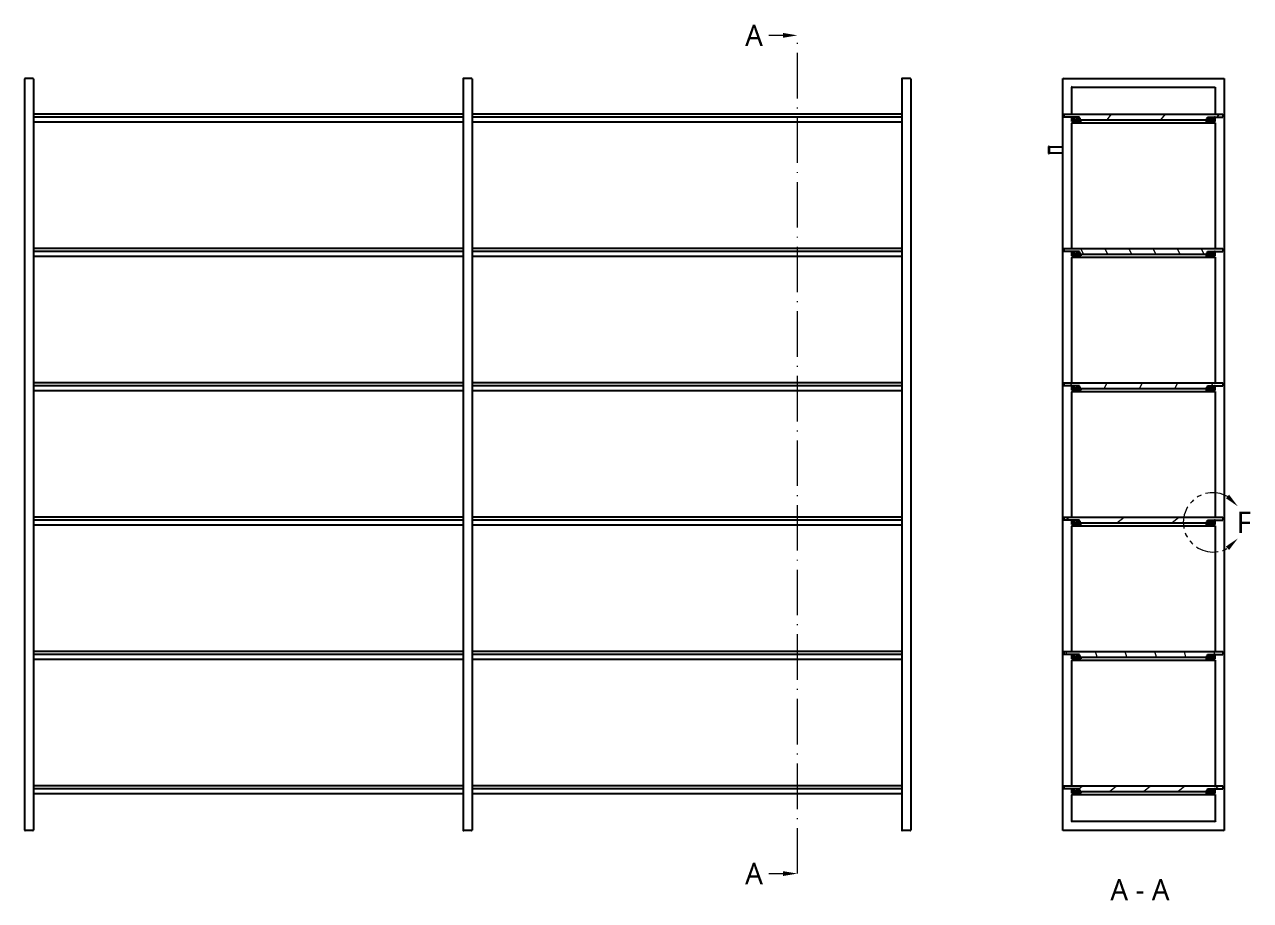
# Model space of a CAD drawing. Header units: millimetres. Extents: x 20 to 1420, y 6 to 408.
# Drawn here: x 820.3 to 991.5, y 280 to 402.2 of the extents above; entities that cross this region are included whole.
import ezdxf

# ---------------------------------------------------------------- set-up
doc = ezdxf.new("R2010")
doc.units = ezdxf.units.MM
doc.header["$LTSCALE"] = 12.7
doc.linetypes.add('ONS_DASHDOT', pattern=[0.71, 0.5, -0.1, 0.01, -0.1])
doc.linetypes.add('ONS_PHANTOM', pattern=[0.5, 0.25, -0.05, 0.05, -0.05, 0.05, -0.05])
for name, color, linetype, lineweight in [('ANNOTATION_TEXT', 251, 'Continuous', 25), ('DETAIL_VIEW_PARENT_BORDER', 7, 'ONS_PHANTOM', 15), ('SECTION_CUTTING_LINE', 7, 'ONS_DASHDOT', 70), ('SKETCHED_GEOMETRY', 7, 'Continuous', 15), ('VIEW_HATCHES', 7, 'Continuous', 13), ('Visible', 7, 'Continuous', 25)]:
    doc.layers.add(name, color=color, linetype=linetype, lineweight=lineweight)
doc.styles.add('Onshape-Standard', font='NotoSans-Regular.ttf')
doc.styles.add('Onshape-Standard-View-Label', font='Open Sans', dxfattribs={"height": 3})

msp = doc.modelspace()

# ---------------------------------------------------------------- hatches: boundary and pattern name
at = {"layer": 'VIEW_HATCHES'}
h = msp.add_hatch(dxfattribs=at)
h.set_pattern_fill('LINE', color=256, scale=46.76921, angle=51, style=0)
h.set_pattern_definition([(51, (988.9826, 289.776), (-4.5433, 3.6791), [])])
edge = h.paths.add_edge_path()
edge.add_line((965.47861, 389.73501), (987.67861, 389.73501))
edge.add_line((965.47861, 389.73501), (965.47861, 389.33501))
edge.add_line((967.65361, 389.33501), (965.47861, 389.33501))
edge.add_line((967.65361, 389.03501), (967.65361, 389.33501))
edge.add_line((967.85361, 389.03501), (967.65361, 389.03501))
edge.add_line((967.85361, 388.93501), (967.85361, 389.03501))
edge.add_line((967.85361, 388.93501), (985.30361, 388.93501))
edge.add_line((985.30361, 388.93501), (985.30361, 389.03501))
edge.add_line((985.30361, 389.03501), (985.50361, 389.03501))
edge.add_line((985.50361, 389.03501), (985.50361, 389.33501))
edge.add_line((985.50361, 389.33501), (987.67861, 389.33501))
edge.add_line((987.67861, 389.73501), (987.67861, 389.33501))
h = msp.add_hatch(dxfattribs=at)
h.set_pattern_fill('LINE', color=256, scale=31.944, angle=27, style=0)
h.set_pattern_definition([(27, (988.9826, 289.7763), (-1.81278, 3.55779), [])])
edge = h.paths.add_edge_path()
edge.add_line((966.57861, 388.71001), (966.57861, 389.33501))
edge.add_arc((966.65361, 388.71001), 0.075, 180, 270, ccw=False)
edge.add_line((967.75361, 388.63501), (966.65361, 388.63501))
edge.add_arc((967.75361, 388.71001), 0.075, 270, 360, ccw=False)
edge.add_line((967.82861, 389.03501), (967.82861, 388.71001))
edge.add_line((967.82861, 389.03501), (967.75361, 389.03501))
edge.add_line((967.75361, 389.03501), (967.75361, 388.71001))
edge.add_line((967.75361, 388.71001), (966.65361, 388.71001))
edge.add_line((966.65361, 388.71001), (966.65361, 389.33501))
edge.add_line((966.57861, 389.33501), (966.65361, 389.33501))
h = msp.add_hatch(dxfattribs=at)
h.set_pattern_fill('LINE', color=256, scale=42.517464, angle=153, style=0)
h.set_pattern_definition([(153, (988.9826, 289.7763), (-2.41282, -4.73542), [])])
edge = h.paths.add_edge_path()
edge.add_line((985.40361, 389.03501), (985.40361, 388.71001))
edge.add_line((985.32861, 389.03501), (985.40361, 389.03501))
edge.add_line((985.32861, 389.03501), (985.32861, 388.71001))
edge.add_arc((985.40361, 388.71001), 0.075, 180, 270)
edge.add_line((985.40361, 388.63501), (986.50361, 388.63501))
edge.add_arc((986.50361, 388.71001), 0.075, 270, 360)
edge.add_line((986.57861, 388.71001), (986.57861, 389.33501))
edge.add_line((986.57861, 389.33501), (986.50361, 389.33501))
edge.add_line((986.50361, 388.71001), (986.50361, 389.33501))
edge.add_line((985.40361, 388.71001), (986.50361, 388.71001))
h = msp.add_hatch(dxfattribs=at)
h.set_pattern_fill('LINE', color=256, scale=24, angle=117, style=0)
h.set_pattern_definition([(117, (988.9826, 289.7763), (-2.67302, -1.36197), [])])
edge = h.paths.add_edge_path()
edge.add_line((965.47861, 370.98501), (987.67861, 370.98501))
edge.add_line((965.47861, 370.98501), (965.47861, 370.58501))
edge.add_line((967.65361, 370.58501), (965.47861, 370.58501))
edge.add_line((967.65361, 370.28501), (967.65361, 370.58501))
edge.add_line((967.85361, 370.28501), (967.65361, 370.28501))
edge.add_line((967.85361, 370.18501), (967.85361, 370.28501))
edge.add_line((967.85361, 370.18501), (985.30361, 370.18501))
edge.add_line((985.30361, 370.18501), (985.30361, 370.28501))
edge.add_line((985.30361, 370.28501), (985.50361, 370.28501))
edge.add_line((985.50361, 370.28501), (985.50361, 370.58501))
edge.add_line((985.50361, 370.58501), (987.67861, 370.58501))
edge.add_line((987.67861, 370.98501), (987.67861, 370.58501))
h = msp.add_hatch(dxfattribs=at)
h.set_pattern_fill('LINE', color=256, scale=26.4, angle=75, style=0)
h.set_pattern_definition([(75, (988.9826, 289.7763), (-3.18756, 0.8541), [])])
edge = h.paths.add_edge_path()
edge.add_line((966.57861, 369.96001), (966.57861, 370.58501))
edge.add_arc((966.65361, 369.96001), 0.075, 180, 270, ccw=False)
edge.add_line((967.75361, 369.88501), (966.65361, 369.88501))
edge.add_arc((967.75361, 369.96001), 0.075, 270, 360, ccw=False)
edge.add_line((967.82861, 370.28501), (967.82861, 369.96001))
edge.add_line((967.82861, 370.28501), (967.75361, 370.28501))
edge.add_line((967.75361, 370.28501), (967.75361, 369.96001))
edge.add_line((967.75361, 369.96001), (966.65361, 369.96001))
edge.add_line((966.65361, 369.96001), (966.65361, 370.58501))
edge.add_line((966.57861, 370.58501), (966.65361, 370.58501))
h = msp.add_hatch(dxfattribs=at)
h.set_pattern_fill('LINE', color=256, scale=26.4, angle=15, style=0)
h.set_pattern_definition([(15, (988.9826, 289.7763), (-0.8541, 3.18756), [])])
edge = h.paths.add_edge_path()
edge.add_line((985.40361, 370.28501), (985.40361, 369.96001))
edge.add_line((985.32861, 370.28501), (985.40361, 370.28501))
edge.add_line((985.32861, 370.28501), (985.32861, 369.96001))
edge.add_arc((985.40361, 369.96001), 0.075, 180, 270)
edge.add_line((985.40361, 369.88501), (986.50361, 369.88501))
edge.add_arc((986.50361, 369.96001), 0.075, 270, 360)
edge.add_line((986.57861, 369.96001), (986.57861, 370.58501))
edge.add_line((986.57861, 370.58501), (986.50361, 370.58501))
edge.add_line((986.50361, 369.96001), (986.50361, 370.58501))
edge.add_line((985.40361, 369.96001), (986.50361, 369.96001))
h = msp.add_hatch(dxfattribs=at)
h.set_pattern_fill('LINE', color=256, scale=35.1384, angle=63, style=0)
h.set_pattern_definition([(63, (988.9826, 289.7763), (-3.91357, 1.99406), [])])
edge = h.paths.add_edge_path()
edge.add_line((965.47861, 352.23501), (987.67861, 352.23501))
edge.add_line((965.47861, 352.23501), (965.47861, 351.83501))
edge.add_line((967.65361, 351.83501), (965.47861, 351.83501))
edge.add_line((967.65361, 351.53501), (967.65361, 351.83501))
edge.add_line((967.85361, 351.53501), (967.65361, 351.53501))
edge.add_line((967.85361, 351.43501), (967.85361, 351.53501))
edge.add_line((967.85361, 351.43501), (985.30361, 351.43501))
edge.add_line((985.30361, 351.43501), (985.30361, 351.53501))
edge.add_line((985.30361, 351.53501), (985.50361, 351.53501))
edge.add_line((985.50361, 351.53501), (985.50361, 351.83501))
edge.add_line((985.50361, 351.83501), (987.67861, 351.83501))
edge.add_line((987.67861, 352.23501), (987.67861, 351.83501))
h = msp.add_hatch(dxfattribs=at)
h.set_pattern_fill('LINE', color=256, scale=42.517464, angle=75, style=0)
h.set_pattern_definition([(75, (988.9826, 289.7763), (-5.1336, 1.37554), [])])
edge = h.paths.add_edge_path()
edge.add_line((966.57861, 351.21001), (966.57861, 351.83501))
edge.add_arc((966.65361, 351.21001), 0.075, 180, 270, ccw=False)
edge.add_line((967.75361, 351.13501), (966.65361, 351.13501))
edge.add_arc((967.75361, 351.21001), 0.075, 270, 360, ccw=False)
edge.add_line((967.82861, 351.53501), (967.82861, 351.21001))
edge.add_line((967.82861, 351.53501), (967.75361, 351.53501))
edge.add_line((967.75361, 351.53501), (967.75361, 351.21001))
edge.add_line((967.75361, 351.21001), (966.65361, 351.21001))
edge.add_line((966.65361, 351.21001), (966.65361, 351.83501))
edge.add_line((966.57861, 351.83501), (966.65361, 351.83501))
h = msp.add_hatch(dxfattribs=at)
h.set_pattern_fill('LINE', color=256, scale=26.4, angle=153, style=0)
h.set_pattern_definition([(153, (988.9826, 289.7763), (-1.49817, -2.94032), [])])
edge = h.paths.add_edge_path()
edge.add_line((985.40361, 351.53501), (985.40361, 351.21001))
edge.add_line((985.32861, 351.53501), (985.40361, 351.53501))
edge.add_line((985.32861, 351.53501), (985.32861, 351.21001))
edge.add_arc((985.40361, 351.21001), 0.075, 180, 270)
edge.add_line((985.40361, 351.13501), (986.50361, 351.13501))
edge.add_arc((986.50361, 351.21001), 0.075, 270, 360)
edge.add_line((986.57861, 351.21001), (986.57861, 351.83501))
edge.add_line((986.57861, 351.83501), (986.50361, 351.83501))
edge.add_line((986.50361, 351.21001), (986.50361, 351.83501))
edge.add_line((985.40361, 351.21001), (986.50361, 351.21001))
h = msp.add_hatch(dxfattribs=at)
h.set_pattern_fill('LINE', color=256, scale=38.65224, angle=39, style=0)
h.set_pattern_definition([(39, (988.9826, 289.7763), (-3.0406, 3.7548), [])])
edge = h.paths.add_edge_path()
edge.add_line((965.47861, 333.48501), (987.67861, 333.48501))
edge.add_line((965.47861, 333.48501), (965.47861, 333.08501))
edge.add_line((967.65361, 333.08501), (965.47861, 333.08501))
edge.add_line((967.65361, 332.78501), (967.65361, 333.08501))
edge.add_line((967.85361, 332.78501), (967.65361, 332.78501))
edge.add_line((967.85361, 332.68501), (967.85361, 332.78501))
edge.add_line((967.85361, 332.68501), (985.30361, 332.68501))
edge.add_line((985.30361, 332.68501), (985.30361, 332.78501))
edge.add_line((985.30361, 332.78501), (985.50361, 332.78501))
edge.add_line((985.50361, 332.78501), (985.50361, 333.08501))
edge.add_line((985.50361, 333.08501), (987.67861, 333.08501))
edge.add_line((987.67861, 333.48501), (987.67861, 333.08501))
h = msp.add_hatch(dxfattribs=at)
h.set_pattern_fill('LINE', color=256, scale=31.944, angle=165, style=0)
h.set_pattern_definition([(165, (988.9826, 289.7763), (-1.03346, -3.85694), [])])
edge = h.paths.add_edge_path()
edge.add_line((966.57861, 332.46001), (966.57861, 333.08501))
edge.add_arc((966.65361, 332.46001), 0.075, 180, 270, ccw=False)
edge.add_line((967.75361, 332.38501), (966.65361, 332.38501))
edge.add_arc((967.75361, 332.46001), 0.075, 270, 360, ccw=False)
edge.add_line((967.82861, 332.78501), (967.82861, 332.46001))
edge.add_line((967.82861, 332.78501), (967.75361, 332.78501))
edge.add_line((967.75361, 332.78501), (967.75361, 332.46001))
edge.add_line((967.75361, 332.46001), (966.65361, 332.46001))
edge.add_line((966.65361, 332.46001), (966.65361, 333.08501))
edge.add_line((966.57861, 333.08501), (966.65361, 333.08501))
h = msp.add_hatch(dxfattribs=at)
h.set_pattern_fill('LINE', color=256, scale=42.517464, angle=15, style=0)
h.set_pattern_definition([(15, (988.9826, 289.7763), (-1.37554, 5.1336), [])])
edge = h.paths.add_edge_path()
edge.add_line((985.40361, 332.78501), (985.40361, 332.46001))
edge.add_line((985.32861, 332.78501), (985.40361, 332.78501))
edge.add_line((985.32861, 332.78501), (985.32861, 332.46001))
edge.add_arc((985.40361, 332.46001), 0.075, 180, 270)
edge.add_line((985.40361, 332.38501), (986.50361, 332.38501))
edge.add_arc((986.50361, 332.46001), 0.075, 270, 360)
edge.add_line((986.57861, 332.46001), (986.57861, 333.08501))
edge.add_line((986.57861, 333.08501), (986.50361, 333.08501))
edge.add_line((986.50361, 332.46001), (986.50361, 333.08501))
edge.add_line((985.40361, 332.46001), (986.50361, 332.46001))
h = msp.add_hatch(dxfattribs=at)
h.set_pattern_fill('LINE', color=256, scale=31.944, angle=105, style=0)
h.set_pattern_definition([(105, (988.9826, 289.7763), (-3.85694, -1.03346), [])])
edge = h.paths.add_edge_path()
edge.add_line((965.47861, 314.73501), (987.67861, 314.73501))
edge.add_line((965.47861, 314.73501), (965.47861, 314.33501))
edge.add_line((967.65361, 314.33501), (965.47861, 314.33501))
edge.add_line((967.65361, 314.03501), (967.65361, 314.33501))
edge.add_line((967.85361, 314.03501), (967.65361, 314.03501))
edge.add_line((967.85361, 313.93501), (967.85361, 314.03501))
edge.add_line((967.85361, 313.93501), (985.30361, 313.93501))
edge.add_line((985.30361, 313.93501), (985.30361, 314.03501))
edge.add_line((985.30361, 314.03501), (985.50361, 314.03501))
edge.add_line((985.50361, 314.03501), (985.50361, 314.33501))
edge.add_line((985.50361, 314.33501), (987.67861, 314.33501))
edge.add_line((987.67861, 314.73501), (987.67861, 314.33501))
h = msp.add_hatch(dxfattribs=at)
h.set_pattern_fill('LINE', color=256, scale=35.1384, angle=141, style=0)
h.set_pattern_definition([(141, (988.9826, 289.7763), (-2.76416, -3.41346), [])])
edge = h.paths.add_edge_path()
edge.add_line((966.57861, 313.71001), (966.57861, 314.33501))
edge.add_arc((966.65361, 313.71001), 0.075, 180, 270, ccw=False)
edge.add_line((967.75361, 313.63501), (966.65361, 313.63501))
edge.add_arc((967.75361, 313.71001), 0.075, 270, 360, ccw=False)
edge.add_line((967.82861, 314.03501), (967.82861, 313.71001))
edge.add_line((967.82861, 314.03501), (967.75361, 314.03501))
edge.add_line((967.75361, 314.03501), (967.75361, 313.71001))
edge.add_line((967.75361, 313.71001), (966.65361, 313.71001))
edge.add_line((966.65361, 313.71001), (966.65361, 314.33501))
edge.add_line((966.57861, 314.33501), (966.65361, 314.33501))
h = msp.add_hatch(dxfattribs=at)
h.set_pattern_fill('LINE', color=256, scale=29.04, angle=51, style=0)
h.set_pattern_definition([(51, (988.9826, 289.7763), (-2.82104, 2.28443), [])])
edge = h.paths.add_edge_path()
edge.add_line((985.40361, 314.03501), (985.40361, 313.71001))
edge.add_line((985.32861, 314.03501), (985.40361, 314.03501))
edge.add_line((985.32861, 314.03501), (985.32861, 313.71001))
edge.add_arc((985.40361, 313.71001), 0.075, 180, 270)
edge.add_line((985.40361, 313.63501), (986.50361, 313.63501))
edge.add_arc((986.50361, 313.71001), 0.075, 270, 360)
edge.add_line((986.57861, 313.71001), (986.57861, 314.33501))
edge.add_line((986.57861, 314.33501), (986.50361, 314.33501))
edge.add_line((986.50361, 313.71001), (986.50361, 314.33501))
edge.add_line((985.40361, 313.71001), (986.50361, 313.71001))
h = msp.add_hatch(dxfattribs=at)
h.set_pattern_fill('LINE', color=256, scale=24, angle=39, style=0)
h.set_pattern_definition([(39, (988.9826, 289.7763), (-1.88796, 2.33144), [])])
edge = h.paths.add_edge_path()
edge.add_line((965.47861, 295.98501), (987.67861, 295.98501))
edge.add_line((965.47861, 295.98501), (965.47861, 295.58501))
edge.add_line((967.65361, 295.58501), (965.47861, 295.58501))
edge.add_line((967.65361, 295.28501), (967.65361, 295.58501))
edge.add_line((967.85361, 295.28501), (967.65361, 295.28501))
edge.add_line((967.85361, 295.18501), (967.85361, 295.28501))
edge.add_line((967.85361, 295.18501), (985.30361, 295.18501))
edge.add_line((985.30361, 295.18501), (985.30361, 295.28501))
edge.add_line((985.30361, 295.28501), (985.50361, 295.28501))
edge.add_line((985.50361, 295.28501), (985.50361, 295.58501))
edge.add_line((985.50361, 295.58501), (987.67861, 295.58501))
edge.add_line((987.67861, 295.98501), (987.67861, 295.58501))
h = msp.add_hatch(dxfattribs=at)
h.set_pattern_fill('LINE', color=256, scale=29.04, angle=129, style=0)
h.set_pattern_definition([(129, (988.9826, 289.7763), (-2.82104, -2.28443), [])])
edge = h.paths.add_edge_path()
edge.add_line((966.57861, 294.96001), (966.57861, 295.58501))
edge.add_arc((966.65361, 294.96001), 0.075, 180, 270, ccw=False)
edge.add_line((967.75361, 294.88501), (966.65361, 294.88501))
edge.add_arc((967.75361, 294.96001), 0.075, 270, 360, ccw=False)
edge.add_line((967.82861, 295.28501), (967.82861, 294.96001))
edge.add_line((967.82861, 295.28501), (967.75361, 295.28501))
edge.add_line((967.75361, 295.28501), (967.75361, 294.96001))
edge.add_line((967.75361, 294.96001), (966.65361, 294.96001))
edge.add_line((966.65361, 294.96001), (966.65361, 295.58501))
edge.add_line((966.57861, 295.58501), (966.65361, 295.58501))
h = msp.add_hatch(dxfattribs=at)
h.set_pattern_fill('LINE', color=256, scale=38.65224, angle=117, style=0)
h.set_pattern_definition([(117, (988.9826, 289.7763), (-4.305, -2.1935), [])])
edge = h.paths.add_edge_path()
edge.add_line((985.40361, 295.28501), (985.40361, 294.96001))
edge.add_line((985.32861, 295.28501), (985.40361, 295.28501))
edge.add_line((985.32861, 295.28501), (985.32861, 294.96001))
edge.add_arc((985.40361, 294.96001), 0.075, 180, 270)
edge.add_line((985.40361, 294.88501), (986.50361, 294.88501))
edge.add_arc((986.50361, 294.96001), 0.075, 270, 360)
edge.add_line((986.57861, 294.96001), (986.57861, 295.58501))
edge.add_line((986.57861, 295.58501), (986.50361, 295.58501))
edge.add_line((986.50361, 294.96001), (986.50361, 295.58501))
edge.add_line((985.40361, 294.96001), (986.50361, 294.96001))

# ---------------------------------------------------------------- linework, layer by layer
at = {"layer": 'DETAIL_VIEW_PARENT_BORDER', "color": 251, "lineweight": 13}
msp.add_arc((986.27861, 332.76001), 4.13941, 60.3566301, 299.4415176, dxfattribs=at)
for points in [[(989.763, 334.99469), (988.54128, 336.61286), (988.0825, 336.12916)], [(989.75511, 330.51308), (988.07062, 329.38453), (988.52769, 328.89921)]]:
    msp.add_solid(points, dxfattribs=at)
at = {"layer": 'SECTION_CUTTING_LINE', "color": 7, "lineweight": 13}
msp.add_line((928.26195, 283.73501), (928.26195, 400.73501), dxfattribs=at)
for points in [[(926.26195, 400.81835), (924.26195, 400.81835), (926.26195, 400.65168), (924.26195, 400.65168)], [(928.26195, 400.73501), (926.26195, 401.06835), (926.26195, 400.40168)], [(926.26195, 283.81835), (924.26195, 283.81835), (926.26195, 283.65168), (924.26195, 283.65168)], [(928.26195, 283.73501), (926.26195, 284.06835), (926.26195, 283.40168)]]:
    msp.add_solid(points, dxfattribs=at)
at = {"layer": 'Visible'}
for p, q in [((820.3285, 394.66001), (820.3285, 289.81001)), ((821.5035, 394.73501), (820.4035, 394.73501)), ((821.5785, 394.66001), (821.5785, 289.81001)), ((881.5785, 394.66001), (881.5785, 289.81001)), ((882.7535, 394.73501), (881.6535, 394.73501)), ((882.8285, 394.66001), (882.8285, 289.81001)), ((942.8285, 394.66001), (942.8285, 289.81001)), ((944.0035, 394.73501), (942.9035, 394.73501)), ((944.0785, 394.66001), (944.0785, 289.81001)), ((965.32861, 394.73501), (987.82861, 394.73501)), ((965.32861, 289.73501), (965.32861, 394.73501)), ((965.40361, 394.66001), (965.32861, 394.73501)), ((987.75361, 394.66001), (987.82861, 394.73501)), ((987.82861, 394.73501), (987.82861, 289.73501)), ((966.57861, 393.48501), (966.50361, 393.56001)), ((966.57861, 393.48501), (986.57861, 393.48501)), ((966.57861, 389.73501), (966.57861, 393.48501)), ((986.57861, 393.48501), (986.65361, 393.56001)), ((986.57861, 393.48501), (986.57861, 389.73501)), ((881.5785, 389.73501), (821.5785, 389.73501)), ((881.5785, 389.33501), (821.5785, 389.33501)), ((881.5785, 388.63501), (821.5785, 388.63501)), ((942.8285, 389.73501), (882.8285, 389.73501)), ((942.8285, 389.33501), (882.8285, 389.33501)), ((942.8285, 388.63501), (882.8285, 388.63501)), ((965.47861, 389.73501), (965.47861, 389.33501)), ((965.47861, 389.73501), (987.67861, 389.73501)), ((967.65361, 389.33501), (965.47861, 389.33501)), ((966.57861, 389.33501), (966.65361, 389.33501)), ((966.57861, 388.71001), (966.57861, 389.33501)), ((966.65361, 388.71001), (966.65361, 389.33501)), ((967.75361, 388.71001), (966.65361, 388.71001)), ((967.75361, 388.63501), (966.65361, 388.63501)), ((966.84974, 389.06001), (966.82088, 389.01001)), ((966.82088, 389.01001), (966.84974, 388.96001)), ((966.90748, 389.06001), (966.84974, 389.06001)), ((966.84974, 388.96001), (966.90748, 388.96001)), ((966.93635, 389.01001), (966.90748, 389.06001)), ((966.90748, 388.96001), (966.93635, 389.01001)), ((967.27088, 389.11001), (967.21314, 389.01001)), ((967.21314, 389.01001), (967.27088, 388.91001)), ((967.38635, 389.11001), (967.27088, 389.11001)), ((967.27088, 388.91001), (967.38635, 388.91001)), ((967.44408, 389.01001), (967.38635, 389.11001)), ((967.38635, 388.91001), (967.44408, 389.01001)), ((967.62861, 389.01001), (967.62861, 389.33501)), ((967.75361, 389.01001), (967.62861, 389.01001)), ((967.65361, 389.03501), (967.65361, 389.33501)), ((967.85361, 389.03501), (967.65361, 389.03501)), ((967.75361, 389.03501), (967.75361, 388.71001)), ((967.82861, 389.03501), (967.75361, 389.03501)), ((967.82861, 389.03501), (967.82861, 388.71001)), ((967.85361, 388.93501), (967.85361, 389.03501)), ((967.85361, 388.93501), (985.30361, 388.93501)), ((985.30361, 388.93501), (985.30361, 389.03501)), ((985.30361, 389.03501), (985.50361, 389.03501)), ((985.32861, 389.03501), (985.40361, 389.03501)), ((985.32861, 389.03501), (985.32861, 388.71001)), ((985.40361, 389.03501), (985.40361, 388.71001)), ((985.40361, 389.01001), (985.52861, 389.01001)), ((985.40361, 388.71001), (986.50361, 388.71001)), ((985.40361, 388.63501), (986.50361, 388.63501)), ((985.50361, 389.33501), (987.67861, 389.33501)), ((985.50361, 389.03501), (985.50361, 389.33501)), ((985.52861, 389.01001), (985.52861, 389.33501)), ((985.77088, 389.11001), (985.71314, 389.01001)), ((985.71314, 389.01001), (985.77088, 388.91001)), ((985.88635, 389.11001), (985.77088, 389.11001)), ((985.77088, 388.91001), (985.88635, 388.91001)), ((985.94408, 389.01001), (985.88635, 389.11001)), ((985.88635, 388.91001), (985.94408, 389.01001)), ((986.24974, 389.06001), (986.22088, 389.01001)), ((986.22088, 389.01001), (986.24974, 388.96001)), ((986.30748, 389.06001), (986.24974, 389.06001)), ((986.24974, 388.96001), (986.30748, 388.96001)), ((986.33635, 389.01001), (986.30748, 389.06001)), ((986.30748, 388.96001), (986.33635, 389.01001)), ((986.57861, 389.33501), (986.50361, 389.33501)), ((986.50361, 388.71001), (986.50361, 389.33501)), ((986.57861, 388.71001), (986.57861, 389.33501)), ((987.67861, 389.73501), (987.67861, 389.33501)), ((966.50361, 388.56001), (966.57861, 388.48501)), ((986.57861, 388.48501), (966.57861, 388.48501)), ((966.57861, 370.98501), (966.57861, 388.48501)), ((986.57861, 388.48501), (986.65361, 388.56001)), ((986.57861, 388.48501), (986.57861, 370.98501)), ((963.42861, 385.23501), (963.32861, 385.23501)), ((963.32861, 385.23501), (963.32861, 384.23501)), ((963.42861, 385.23501), (963.42861, 384.23501)), ((963.32861, 384.23501), (963.42861, 384.23501)), ((964.64645, 385.11001), (963.42861, 385.11001)), ((963.42861, 384.36001), (964.64611, 384.36001)), ((964.64611, 384.36001), (964.6471, 384.36023)), ((964.80966, 385.11064), (964.64756, 385.11064)), ((964.64756, 384.35939), (964.80966, 384.35939)), ((964.81076, 385.11001), (964.80966, 385.11064)), ((964.80966, 384.35939), (964.81075, 384.36001)), ((964.81111, 385.11001), (964.80978, 385.10972)), ((964.81075, 384.36001), (965.32861, 384.36001)), ((965.32861, 385.11001), (964.81076, 385.11001)), ((881.5785, 370.98501), (821.5785, 370.98501)), ((881.5785, 370.58501), (821.5785, 370.58501)), ((881.5785, 369.88501), (821.5785, 369.88501)), ((942.8285, 370.98501), (882.8285, 370.98501)), ((942.8285, 370.58501), (882.8285, 370.58501)), ((942.8285, 369.88501), (882.8285, 369.88501)), ((965.47861, 370.98501), (965.47861, 370.58501)), ((965.47861, 370.98501), (987.67861, 370.98501)), ((967.65361, 370.58501), (965.47861, 370.58501)), ((966.50361, 369.81001), (966.57861, 369.73501)), ((966.57861, 370.58501), (966.65361, 370.58501)), ((966.57861, 369.96001), (966.57861, 370.58501)), ((966.65361, 369.96001), (966.65361, 370.58501)), ((967.75361, 369.96001), (966.65361, 369.96001)), ((967.75361, 369.88501), (966.65361, 369.88501)), ((966.84974, 370.31001), (966.82088, 370.26001)), ((966.82088, 370.26001), (966.84974, 370.21001)), ((966.90748, 370.31001), (966.84974, 370.31001)), ((966.84974, 370.21001), (966.90748, 370.21001)), ((966.93635, 370.26001), (966.90748, 370.31001)), ((966.90748, 370.21001), (966.93635, 370.26001)), ((967.27088, 370.36001), (967.21314, 370.26001)), ((967.21314, 370.26001), (967.27088, 370.16001)), ((967.38635, 370.36001), (967.27088, 370.36001)), ((967.27088, 370.16001), (967.38635, 370.16001)), ((967.44408, 370.26001), (967.38635, 370.36001)), ((967.38635, 370.16001), (967.44408, 370.26001)), ((967.62861, 370.26001), (967.62861, 370.58501)), ((967.75361, 370.26001), (967.62861, 370.26001)), ((967.65361, 370.28501), (967.65361, 370.58501)), ((967.85361, 370.28501), (967.65361, 370.28501)), ((967.75361, 370.28501), (967.75361, 369.96001)), ((967.82861, 370.28501), (967.75361, 370.28501)), ((967.82861, 370.28501), (967.82861, 369.96001)), ((967.85361, 370.18501), (967.85361, 370.28501)), ((967.85361, 370.18501), (985.30361, 370.18501)), ((985.30361, 370.18501), (985.30361, 370.28501)), ((985.30361, 370.28501), (985.50361, 370.28501)), ((985.32861, 370.28501), (985.40361, 370.28501)), ((985.32861, 370.28501), (985.32861, 369.96001)), ((985.40361, 370.28501), (985.40361, 369.96001)), ((985.40361, 370.26001), (985.52861, 370.26001)), ((985.40361, 369.96001), (986.50361, 369.96001)), ((985.40361, 369.88501), (986.50361, 369.88501)), ((985.50361, 370.58501), (987.67861, 370.58501)), ((985.50361, 370.28501), (985.50361, 370.58501)), ((985.52861, 370.26001), (985.52861, 370.58501)), ((985.77088, 370.36001), (985.71314, 370.26001)), ((985.71314, 370.26001), (985.77088, 370.16001)), ((985.88635, 370.36001), (985.77088, 370.36001)), ((985.77088, 370.16001), (985.88635, 370.16001)), ((985.94408, 370.26001), (985.88635, 370.36001)), ((985.88635, 370.16001), (985.94408, 370.26001)), ((986.24974, 370.31001), (986.22088, 370.26001)), ((986.22088, 370.26001), (986.24974, 370.21001)), ((986.30748, 370.31001), (986.24974, 370.31001)), ((986.24974, 370.21001), (986.30748, 370.21001)), ((986.33635, 370.26001), (986.30748, 370.31001)), ((986.30748, 370.21001), (986.33635, 370.26001)), ((986.57861, 370.58501), (986.50361, 370.58501)), ((986.50361, 369.96001), (986.50361, 370.58501)), ((986.57861, 369.96001), (986.57861, 370.58501)), ((986.57861, 369.73501), (986.65361, 369.81001)), ((987.67861, 370.98501), (987.67861, 370.58501)), ((966.57861, 352.23501), (966.57861, 369.73501)), ((986.57861, 369.73501), (966.57861, 369.73501)), ((986.57861, 369.73501), (986.57861, 352.23501)), ((881.5785, 352.23501), (821.5785, 352.23501)), ((881.5785, 351.83501), (821.5785, 351.83501)), ((881.5785, 351.13501), (821.5785, 351.13501)), ((942.8285, 352.23501), (882.8285, 352.23501)), ((942.8285, 351.83501), (882.8285, 351.83501)), ((942.8285, 351.13501), (882.8285, 351.13501)), ((965.47861, 352.23501), (965.47861, 351.83501)), ((965.47861, 352.23501), (987.67861, 352.23501)), ((967.65361, 351.83501), (965.47861, 351.83501)), ((966.50361, 351.06001), (966.57861, 350.98501)), ((966.57861, 351.83501), (966.65361, 351.83501)), ((966.57861, 351.21001), (966.57861, 351.83501)), ((986.57861, 350.98501), (966.57861, 350.98501)), ((966.57861, 333.48501), (966.57861, 350.98501)), ((966.65361, 351.21001), (966.65361, 351.83501)), ((967.75361, 351.21001), (966.65361, 351.21001)), ((967.75361, 351.13501), (966.65361, 351.13501)), ((966.84974, 351.56001), (966.82088, 351.51001)), ((966.82088, 351.51001), (966.84974, 351.46001)), ((966.90748, 351.56001), (966.84974, 351.56001)), ((966.84974, 351.46001), (966.90748, 351.46001)), ((966.93635, 351.51001), (966.90748, 351.56001)), ((966.90748, 351.46001), (966.93635, 351.51001)), ((967.27088, 351.61001), (967.21314, 351.51001)), ((967.21314, 351.51001), (967.27088, 351.41001)), ((967.38635, 351.61001), (967.27088, 351.61001)), ((967.27088, 351.41001), (967.38635, 351.41001)), ((967.44408, 351.51001), (967.38635, 351.61001)), ((967.38635, 351.41001), (967.44408, 351.51001)), ((967.62861, 351.51001), (967.62861, 351.83501)), ((967.75361, 351.51001), (967.62861, 351.51001)), ((967.65361, 351.53501), (967.65361, 351.83501)), ((967.85361, 351.53501), (967.65361, 351.53501)), ((967.75361, 351.53501), (967.75361, 351.21001)), ((967.82861, 351.53501), (967.75361, 351.53501)), ((967.82861, 351.53501), (967.82861, 351.21001)), ((967.85361, 351.43501), (967.85361, 351.53501)), ((967.85361, 351.43501), (985.30361, 351.43501)), ((985.30361, 351.43501), (985.30361, 351.53501)), ((985.30361, 351.53501), (985.50361, 351.53501)), ((985.32861, 351.53501), (985.40361, 351.53501)), ((985.32861, 351.53501), (985.32861, 351.21001)), ((985.40361, 351.53501), (985.40361, 351.21001)), ((985.40361, 351.51001), (985.52861, 351.51001)), ((985.40361, 351.21001), (986.50361, 351.21001)), ((985.40361, 351.13501), (986.50361, 351.13501)), ((985.50361, 351.83501), (987.67861, 351.83501)), ((985.50361, 351.53501), (985.50361, 351.83501)), ((985.52861, 351.51001), (985.52861, 351.83501)), ((985.77088, 351.61001), (985.71314, 351.51001)), ((985.71314, 351.51001), (985.77088, 351.41001)), ((985.88635, 351.61001), (985.77088, 351.61001)), ((985.77088, 351.41001), (985.88635, 351.41001)), ((985.94408, 351.51001), (985.88635, 351.61001)), ((985.88635, 351.41001), (985.94408, 351.51001)), ((986.24974, 351.56001), (986.22088, 351.51001)), ((986.22088, 351.51001), (986.24974, 351.46001)), ((986.30748, 351.56001), (986.24974, 351.56001)), ((986.24974, 351.46001), (986.30748, 351.46001)), ((986.33635, 351.51001), (986.30748, 351.56001)), ((986.30748, 351.46001), (986.33635, 351.51001)), ((986.57861, 351.83501), (986.50361, 351.83501)), ((986.50361, 351.21001), (986.50361, 351.83501)), ((986.57861, 351.21001), (986.57861, 351.83501)), ((986.57861, 350.98501), (986.65361, 351.06001)), ((986.57861, 350.98501), (986.57861, 333.48501)), ((987.67861, 352.23501), (987.67861, 351.83501)), ((881.5785, 333.48501), (821.5785, 333.48501)), ((881.5785, 333.08501), (821.5785, 333.08501)), ((881.5785, 332.38501), (821.5785, 332.38501)), ((942.8285, 333.48501), (882.8285, 333.48501)), ((942.8285, 333.08501), (882.8285, 333.08501)), ((942.8285, 332.38501), (882.8285, 332.38501)), ((965.47861, 333.48501), (965.47861, 333.08501)), ((965.47861, 333.48501), (987.67861, 333.48501)), ((967.65361, 333.08501), (965.47861, 333.08501)), ((966.50361, 332.31001), (966.57861, 332.23501)), ((966.57861, 333.08501), (966.65361, 333.08501)), ((966.57861, 332.46001), (966.57861, 333.08501)), ((966.57861, 314.73501), (966.57861, 332.23501)), ((986.57861, 332.23501), (966.57861, 332.23501)), ((966.65361, 332.46001), (966.65361, 333.08501)), ((967.75361, 332.46001), (966.65361, 332.46001)), ((967.75361, 332.38501), (966.65361, 332.38501)), ((966.84974, 332.81001), (966.82088, 332.76001)), ((966.82088, 332.76001), (966.84974, 332.71001)), ((966.90748, 332.81001), (966.84974, 332.81001)), ((966.84974, 332.71001), (966.90748, 332.71001)), ((966.93635, 332.76001), (966.90748, 332.81001)), ((966.90748, 332.71001), (966.93635, 332.76001)), ((967.27088, 332.86001), (967.21314, 332.76001)), ((967.21314, 332.76001), (967.27088, 332.66001)), ((967.38635, 332.86001), (967.27088, 332.86001)), ((967.27088, 332.66001), (967.38635, 332.66001)), ((967.44408, 332.76001), (967.38635, 332.86001)), ((967.38635, 332.66001), (967.44408, 332.76001)), ((967.62861, 332.76001), (967.62861, 333.08501)), ((967.75361, 332.76001), (967.62861, 332.76001)), ((967.65361, 332.78501), (967.65361, 333.08501)), ((967.85361, 332.78501), (967.65361, 332.78501)), ((967.75361, 332.78501), (967.75361, 332.46001)), ((967.82861, 332.78501), (967.75361, 332.78501)), ((967.82861, 332.78501), (967.82861, 332.46001)), ((967.85361, 332.68501), (967.85361, 332.78501)), ((967.85361, 332.68501), (985.30361, 332.68501)), ((985.30361, 332.68501), (985.30361, 332.78501)), ((985.30361, 332.78501), (985.50361, 332.78501)), ((985.32861, 332.78501), (985.40361, 332.78501)), ((985.32861, 332.78501), (985.32861, 332.46001)), ((985.40361, 332.78501), (985.40361, 332.46001)), ((985.40361, 332.76001), (985.52861, 332.76001)), ((985.40361, 332.46001), (986.50361, 332.46001)), ((985.40361, 332.38501), (986.50361, 332.38501)), ((985.50361, 333.08501), (987.67861, 333.08501)), ((985.50361, 332.78501), (985.50361, 333.08501)), ((985.52861, 332.76001), (985.52861, 333.08501)), ((985.77088, 332.86001), (985.71314, 332.76001)), ((985.71314, 332.76001), (985.77088, 332.66001)), ((985.88635, 332.86001), (985.77088, 332.86001)), ((985.77088, 332.66001), (985.88635, 332.66001)), ((985.94408, 332.76001), (985.88635, 332.86001)), ((985.88635, 332.66001), (985.94408, 332.76001)), ((986.24974, 332.81001), (986.22088, 332.76001)), ((986.22088, 332.76001), (986.24974, 332.71001)), ((986.30748, 332.81001), (986.24974, 332.81001)), ((986.24974, 332.71001), (986.30748, 332.71001)), ((986.33635, 332.76001), (986.30748, 332.81001)), ((986.30748, 332.71001), (986.33635, 332.76001)), ((986.57861, 333.08501), (986.50361, 333.08501)), ((986.50361, 332.46001), (986.50361, 333.08501)), ((986.57861, 332.46001), (986.57861, 333.08501)), ((986.57861, 332.23501), (986.65361, 332.31001)), ((986.57861, 332.23501), (986.57861, 314.73501)), ((987.67861, 333.48501), (987.67861, 333.08501)), ((881.5785, 314.73501), (821.5785, 314.73501)), ((881.5785, 314.33501), (821.5785, 314.33501)), ((881.5785, 313.63501), (821.5785, 313.63501)), ((942.8285, 314.73501), (882.8285, 314.73501)), ((942.8285, 314.33501), (882.8285, 314.33501)), ((942.8285, 313.63501), (882.8285, 313.63501)), ((965.47861, 314.73501), (965.47861, 314.33501)), ((965.47861, 314.73501), (987.67861, 314.73501)), ((967.65361, 314.33501), (965.47861, 314.33501)), ((966.50361, 313.56001), (966.57861, 313.48501)), ((966.57861, 314.33501), (966.65361, 314.33501)), ((966.57861, 313.71001), (966.57861, 314.33501)), ((986.57861, 313.48501), (966.57861, 313.48501)), ((966.57861, 295.98501), (966.57861, 313.48501)), ((966.65361, 313.71001), (966.65361, 314.33501)), ((967.75361, 313.71001), (966.65361, 313.71001)), ((967.75361, 313.63501), (966.65361, 313.63501)), ((966.84974, 314.06001), (966.82088, 314.01001)), ((966.82088, 314.01001), (966.84974, 313.96001)), ((966.90748, 314.06001), (966.84974, 314.06001)), ((966.84974, 313.96001), (966.90748, 313.96001)), ((966.93635, 314.01001), (966.90748, 314.06001)), ((966.90748, 313.96001), (966.93635, 314.01001)), ((967.27088, 314.11001), (967.21314, 314.01001)), ((967.21314, 314.01001), (967.27088, 313.91001)), ((967.38635, 314.11001), (967.27088, 314.11001)), ((967.27088, 313.91001), (967.38635, 313.91001)), ((967.44408, 314.01001), (967.38635, 314.11001)), ((967.38635, 313.91001), (967.44408, 314.01001)), ((967.62861, 314.01001), (967.62861, 314.33501)), ((967.75361, 314.01001), (967.62861, 314.01001)), ((967.65361, 314.03501), (967.65361, 314.33501)), ((967.85361, 314.03501), (967.65361, 314.03501)), ((967.75361, 314.03501), (967.75361, 313.71001)), ((967.82861, 314.03501), (967.75361, 314.03501)), ((967.82861, 314.03501), (967.82861, 313.71001)), ((967.85361, 313.93501), (967.85361, 314.03501)), ((967.85361, 313.93501), (985.30361, 313.93501)), ((985.30361, 313.93501), (985.30361, 314.03501)), ((985.30361, 314.03501), (985.50361, 314.03501)), ((985.32861, 314.03501), (985.40361, 314.03501)), ((985.32861, 314.03501), (985.32861, 313.71001)), ((985.40361, 314.03501), (985.40361, 313.71001)), ((985.40361, 314.01001), (985.52861, 314.01001)), ((985.40361, 313.71001), (986.50361, 313.71001)), ((985.40361, 313.63501), (986.50361, 313.63501)), ((985.50361, 314.33501), (987.67861, 314.33501)), ((985.50361, 314.03501), (985.50361, 314.33501)), ((985.52861, 314.01001), (985.52861, 314.33501)), ((985.77088, 314.11001), (985.71314, 314.01001)), ((985.71314, 314.01001), (985.77088, 313.91001)), ((985.88635, 314.11001), (985.77088, 314.11001)), ((985.77088, 313.91001), (985.88635, 313.91001)), ((985.94408, 314.01001), (985.88635, 314.11001)), ((985.88635, 313.91001), (985.94408, 314.01001)), ((986.24974, 314.06001), (986.22088, 314.01001)), ((986.22088, 314.01001), (986.24974, 313.96001)), ((986.30748, 314.06001), (986.24974, 314.06001)), ((986.24974, 313.96001), (986.30748, 313.96001)), ((986.33635, 314.01001), (986.30748, 314.06001)), ((986.30748, 313.96001), (986.33635, 314.01001)), ((986.57861, 314.33501), (986.50361, 314.33501)), ((986.50361, 313.71001), (986.50361, 314.33501)), ((986.57861, 313.71001), (986.57861, 314.33501)), ((986.57861, 313.48501), (986.65361, 313.56001)), ((986.57861, 313.48501), (986.57861, 295.98501)), ((987.67861, 314.73501), (987.67861, 314.33501)), ((881.5785, 295.98501), (821.5785, 295.98501)), ((881.5785, 295.58501), (821.5785, 295.58501)), ((881.5785, 294.88501), (821.5785, 294.88501)), ((942.8285, 295.98501), (882.8285, 295.98501)), ((942.8285, 295.58501), (882.8285, 295.58501)), ((942.8285, 294.88501), (882.8285, 294.88501)), ((965.47861, 295.98501), (987.67861, 295.98501)), ((965.47861, 295.98501), (965.47861, 295.58501)), ((967.65361, 295.58501), (965.47861, 295.58501)), ((966.50361, 294.81001), (966.57861, 294.73501)), ((966.57861, 295.58501), (966.65361, 295.58501)), ((966.57861, 294.96001), (966.57861, 295.58501)), ((986.57861, 294.73501), (966.57861, 294.73501)), ((966.57861, 290.98501), (966.57861, 294.73501)), ((966.65361, 294.96001), (966.65361, 295.58501)), ((967.75361, 294.96001), (966.65361, 294.96001)), ((967.75361, 294.88501), (966.65361, 294.88501)), ((966.84974, 295.31001), (966.82088, 295.26001)), ((966.82088, 295.26001), (966.84974, 295.21001)), ((966.90748, 295.31001), (966.84974, 295.31001)), ((966.84974, 295.21001), (966.90748, 295.21001)), ((966.93635, 295.26001), (966.90748, 295.31001)), ((966.90748, 295.21001), (966.93635, 295.26001)), ((967.27088, 295.36001), (967.21314, 295.26001)), ((967.21314, 295.26001), (967.27088, 295.16001)), ((967.38635, 295.36001), (967.27088, 295.36001)), ((967.27088, 295.16001), (967.38635, 295.16001)), ((967.44408, 295.26001), (967.38635, 295.36001)), ((967.38635, 295.16001), (967.44408, 295.26001)), ((967.62861, 295.26001), (967.62861, 295.58501)), ((967.75361, 295.26001), (967.62861, 295.26001)), ((967.65361, 295.28501), (967.65361, 295.58501)), ((967.85361, 295.28501), (967.65361, 295.28501)), ((967.75361, 295.28501), (967.75361, 294.96001)), ((967.82861, 295.28501), (967.75361, 295.28501)), ((967.82861, 295.28501), (967.82861, 294.96001)), ((967.85361, 295.18501), (967.85361, 295.28501)), ((967.85361, 295.18501), (985.30361, 295.18501)), ((985.30361, 295.18501), (985.30361, 295.28501)), ((985.30361, 295.28501), (985.50361, 295.28501)), ((985.32861, 295.28501), (985.40361, 295.28501)), ((985.32861, 295.28501), (985.32861, 294.96001)), ((985.40361, 295.28501), (985.40361, 294.96001)), ((985.40361, 295.26001), (985.52861, 295.26001)), ((985.40361, 294.96001), (986.50361, 294.96001)), ((985.40361, 294.88501), (986.50361, 294.88501)), ((985.50361, 295.58501), (987.67861, 295.58501)), ((985.50361, 295.28501), (985.50361, 295.58501)), ((985.52861, 295.26001), (985.52861, 295.58501)), ((985.77088, 295.36001), (985.71314, 295.26001)), ((985.71314, 295.26001), (985.77088, 295.16001)), ((985.88635, 295.36001), (985.77088, 295.36001)), ((985.77088, 295.16001), (985.88635, 295.16001)), ((985.94408, 295.26001), (985.88635, 295.36001)), ((985.88635, 295.16001), (985.94408, 295.26001)), ((986.24974, 295.31001), (986.22088, 295.26001)), ((986.22088, 295.26001), (986.24974, 295.21001)), ((986.30748, 295.31001), (986.24974, 295.31001)), ((986.24974, 295.21001), (986.30748, 295.21001)), ((986.33635, 295.26001), (986.30748, 295.31001)), ((986.30748, 295.21001), (986.33635, 295.26001)), ((986.57861, 295.58501), (986.50361, 295.58501)), ((986.50361, 294.96001), (986.50361, 295.58501)), ((986.57861, 294.96001), (986.57861, 295.58501)), ((986.57861, 294.73501), (986.65361, 294.81001)), ((986.57861, 294.73501), (986.57861, 290.98501)), ((987.67861, 295.98501), (987.67861, 295.58501)), ((821.5035, 289.73501), (820.4035, 289.73501)), ((882.7535, 289.73501), (881.6535, 289.73501)), ((944.0035, 289.73501), (942.9035, 289.73501)), ((965.40361, 289.81001), (965.32861, 289.73501)), ((987.82861, 289.73501), (965.32861, 289.73501)), ((966.57861, 290.98501), (966.50361, 290.91001)), ((986.57861, 290.98501), (966.57861, 290.98501)), ((986.57861, 290.98501), (986.65361, 290.91001)), ((987.75361, 289.81001), (987.82861, 289.73501))]:
    msp.add_line(p, q, dxfattribs=at)
for centre, radius in [((966.87861, 389.01001), 0.0825), ((966.87861, 389.01001), 0.08105), ((967.32861, 389.01001), 0.2125), ((985.82861, 389.01001), 0.2125), ((986.27861, 389.01001), 0.0825), ((986.27861, 389.01001), 0.08105), ((966.87861, 370.26001), 0.0825), ((966.87861, 370.26001), 0.08105), ((967.32861, 370.26001), 0.2125), ((985.82861, 370.26001), 0.2125), ((986.27861, 370.26001), 0.0825), ((986.27861, 370.26001), 0.08105), ((966.87861, 351.51001), 0.0825), ((966.87861, 351.51001), 0.08105), ((967.32861, 351.51001), 0.2125), ((985.82861, 351.51001), 0.2125), ((986.27861, 351.51001), 0.0825), ((986.27861, 351.51001), 0.08105), ((966.87861, 332.76001), 0.0825), ((966.87861, 332.76001), 0.08105), ((967.32861, 332.76001), 0.2125), ((985.82861, 332.76001), 0.2125), ((986.27861, 332.76001), 0.0825), ((986.27861, 332.76001), 0.08105), ((966.87861, 314.01001), 0.0825), ((966.87861, 314.01001), 0.08105), ((967.32861, 314.01001), 0.2125), ((985.82861, 314.01001), 0.2125), ((986.27861, 314.01001), 0.0825), ((986.27861, 314.01001), 0.08105), ((966.87861, 295.26001), 0.0825), ((966.87861, 295.26001), 0.08105), ((967.32861, 295.26001), 0.2125), ((985.82861, 295.26001), 0.2125), ((986.27861, 295.26001), 0.0825), ((986.27861, 295.26001), 0.08105)]:
    msp.add_circle(centre, radius, dxfattribs=at)
for centre, radius, start, end in [((820.4035, 394.66001), 0.075, 90, 180), ((821.5035, 394.66001), 0.075, 0, 90), ((881.6535, 394.66001), 0.075, 90, 180), ((882.7535, 394.66001), 0.075, 0, 90), ((942.9035, 394.66001), 0.075, 90, 180), ((944.0035, 394.66001), 0.075, 0, 90), ((966.65361, 388.71001), 0.075, 180, 270), ((967.32861, 389.01001), 0.1, 150, 210), ((967.32861, 389.01001), 0.1, 90, 150), ((967.32861, 389.01001), 0.1, 210, 270), ((967.32861, 389.01001), 0.1, 30, 90), ((967.32861, 389.01001), 0.1, 270, 330), ((967.32861, 389.01001), 0.1, 330, 30), ((967.75361, 388.71001), 0.075, 270, 0), ((985.40361, 388.71001), 0.075, 180, 270), ((985.82861, 389.01001), 0.1, 150, 210), ((985.82861, 389.01001), 0.1, 90, 150), ((985.82861, 389.01001), 0.1, 210, 270), ((985.82861, 389.01001), 0.1, 30, 90), ((985.82861, 389.01001), 0.1, 270, 330), ((985.82861, 389.01001), 0.1, 330, 30), ((986.50361, 388.71001), 0.075, 270, 0), ((966.65361, 369.96001), 0.075, 180, 270), ((967.32861, 370.26001), 0.1, 150, 210), ((967.32861, 370.26001), 0.1, 90, 150), ((967.32861, 370.26001), 0.1, 210, 270), ((967.32861, 370.26001), 0.1, 30, 90), ((967.32861, 370.26001), 0.1, 270, 330), ((967.32861, 370.26001), 0.1, 330, 30), ((967.75361, 369.96001), 0.075, 270, 0), ((985.40361, 369.96001), 0.075, 180, 270), ((985.82861, 370.26001), 0.1, 150, 210), ((985.82861, 370.26001), 0.1, 90, 150), ((985.82861, 370.26001), 0.1, 210, 270), ((985.82861, 370.26001), 0.1, 30, 90), ((985.82861, 370.26001), 0.1, 270, 330), ((985.82861, 370.26001), 0.1, 330, 30), ((986.50361, 369.96001), 0.075, 270, 0), ((966.65361, 351.21001), 0.075, 180, 270), ((967.32861, 351.51001), 0.1, 150, 210), ((967.32861, 351.51001), 0.1, 90, 150), ((967.32861, 351.51001), 0.1, 210, 270), ((967.32861, 351.51001), 0.1, 30, 90), ((967.32861, 351.51001), 0.1, 270, 330), ((967.32861, 351.51001), 0.1, 330, 30), ((967.75361, 351.21001), 0.075, 270, 0), ((985.40361, 351.21001), 0.075, 180, 270), ((985.82861, 351.51001), 0.1, 150, 210), ((985.82861, 351.51001), 0.1, 90, 150), ((985.82861, 351.51001), 0.1, 210, 270), ((985.82861, 351.51001), 0.1, 30, 90), ((985.82861, 351.51001), 0.1, 270, 330), ((985.82861, 351.51001), 0.1, 330, 30), ((986.50361, 351.21001), 0.075, 270, 0), ((966.65361, 332.46001), 0.075, 180, 270), ((967.32861, 332.76001), 0.1, 150, 210), ((967.32861, 332.76001), 0.1, 90, 150), ((967.32861, 332.76001), 0.1, 210, 270), ((967.32861, 332.76001), 0.1, 30, 90), ((967.32861, 332.76001), 0.1, 270, 330), ((967.32861, 332.76001), 0.1, 330, 30), ((967.75361, 332.46001), 0.075, 270, 0), ((985.40361, 332.46001), 0.075, 180, 270), ((985.82861, 332.76001), 0.1, 150, 210), ((985.82861, 332.76001), 0.1, 90, 150), ((985.82861, 332.76001), 0.1, 210, 270), ((985.82861, 332.76001), 0.1, 30, 90), ((985.82861, 332.76001), 0.1, 270, 330), ((985.82861, 332.76001), 0.1, 330, 30), ((986.50361, 332.46001), 0.075, 270, 0), ((966.65361, 313.71001), 0.075, 180, 270), ((967.32861, 314.01001), 0.1, 150, 210), ((967.32861, 314.01001), 0.1, 90, 150), ((967.32861, 314.01001), 0.1, 210, 270), ((967.32861, 314.01001), 0.1, 30, 90), ((967.32861, 314.01001), 0.1, 270, 330), ((967.32861, 314.01001), 0.1, 330, 30), ((967.75361, 313.71001), 0.075, 270, 0), ((985.40361, 313.71001), 0.075, 180, 270), ((985.82861, 314.01001), 0.1, 150, 210), ((985.82861, 314.01001), 0.1, 90, 150), ((985.82861, 314.01001), 0.1, 210, 270), ((985.82861, 314.01001), 0.1, 30, 90), ((985.82861, 314.01001), 0.1, 270, 330), ((985.82861, 314.01001), 0.1, 330, 30), ((986.50361, 313.71001), 0.075, 270, 0), ((966.65361, 294.96001), 0.075, 180, 270), ((967.32861, 295.26001), 0.1, 150, 210), ((967.32861, 295.26001), 0.1, 90, 150), ((967.32861, 295.26001), 0.1, 210, 270), ((967.32861, 295.26001), 0.1, 30, 90), ((967.32861, 295.26001), 0.1, 270, 330), ((967.32861, 295.26001), 0.1, 330, 30), ((967.75361, 294.96001), 0.075, 270, 0), ((985.40361, 294.96001), 0.075, 180, 270), ((985.82861, 295.26001), 0.1, 150, 210), ((985.82861, 295.26001), 0.1, 90, 150), ((985.82861, 295.26001), 0.1, 210, 270), ((985.82861, 295.26001), 0.1, 30, 90), ((985.82861, 295.26001), 0.1, 270, 330), ((985.82861, 295.26001), 0.1, 330, 30), ((986.50361, 294.96001), 0.075, 270, 0), ((820.4035, 289.81001), 0.075, 180, 270), ((821.5035, 289.81001), 0.075, 270, 0), ((881.6535, 289.81001), 0.075, 180, 270), ((882.7535, 289.81001), 0.075, 270, 0), ((942.9035, 289.81001), 0.075, 180, 270), ((944.0035, 289.81001), 0.075, 270, 0)]:
    msp.add_arc(centre, radius, start, end, dxfattribs=at)

# ---------------------------------------------------------------- texts
at = {"layer": 'ANNOTATION_TEXT', "color": 7, "insert": (975.57861, 282.98501), "char_height": 3, "attachment_point": 2, "style": 'Onshape-Standard-View-Label'}
msp.add_mtext(' A - A ', dxfattribs=at)
at = {"layer": 'SECTION_CUTTING_LINE', "color": 7, "linetype": 'Continuous', "lineweight": -3, "char_height": 3, "width": 2.6485014, "attachment_point": 1, "style": 'Onshape-Standard'}
for insert in [(920.94679, 402.23501), (920.94679, 285.23501)]:
    msp.add_mtext('\\fOpen Sans|b0|i0|c0|p0;\\W1.0000000000;\\T1.0000000000;\\o\\lA', dxfattribs=dict(at, insert=insert))
at = {"layer": 'SKETCHED_GEOMETRY', "color": 251, "insert": (989.58322, 334.26001), "char_height": 3, "width": 2.1723433, "attachment_point": 1, "style": 'Onshape-Standard'}
msp.add_mtext('\\fNoto Sans|b0|i0|c0|p0;\\W1.0000000000;\\T1.0000000000;\\o\\lF', dxfattribs=at)

doc.saveas('drawing.dxf')
